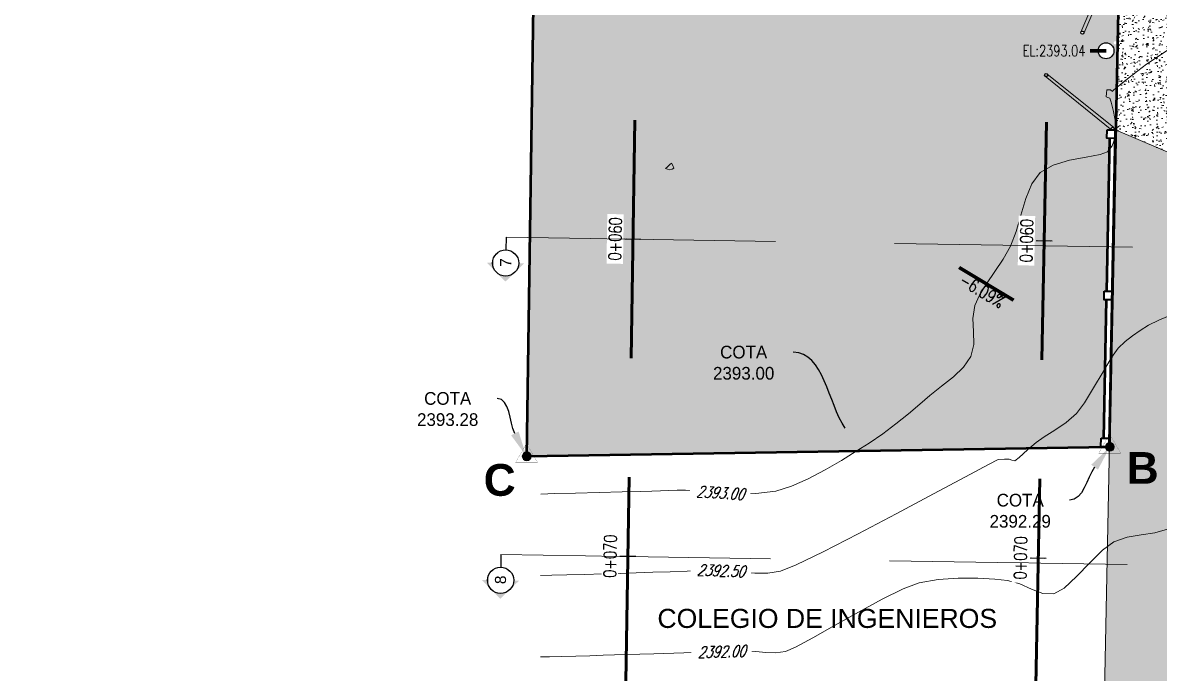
# Model space of a CAD drawing. Header units: metres. Extents: x 0 to 730306, y 0 to 8491524.
# Drawn here: x 729521.22 to 729557.05, y 8491339.22 to 8491359.72 of the extents above; entities that cross this region are included whole.
import ezdxf
from ezdxf import colors
from ezdxf.entities.mleader import LeaderData, LeaderLine
from ezdxf.enums import TextEntityAlignment as Align
from ezdxf.math import Vec2, Vec3

# ---------------------------------------------------------------- set-up
doc = ezdxf.new("R2010")
doc.units = ezdxf.units.M
doc.linetypes.add('HIDDEN', pattern=[0.375, 0.25, -0.125])
for name, color, linetype in [('C-ALIG', 9, 'HIDDEN'), ('C-TOPO-MAJR', 9, 'Continuous'), ('C-TOPO-MINR', 8, 'Continuous'), ('C-TOPO-TEXT', 7, 'Continuous'), ('G-Formatos', 7, 'Continuous'), ('LINEAS DE SECCIÓN', 150, 'HIDDEN'), ('manzanas', 2, 'Continuous'), ('TEXTO DE SECCIÓN', 11, 'Continuous'), ('VERTICES', 3, 'Continuous')]:
    doc.layers.add(name, color=color, linetype=linetype)
for name, color, linetype, lineweight in [('CALLES', 5, 'Continuous', 18), ('COLUMNAS', 5, 'Continuous', 40), ('HACH', 7, 'Continuous', 0), ('MUROS', 252, 'Continuous', 50), ('T-VERTICE', 7, 'Continuous', 20), ('TEX-2', 5, 'Continuous', 5), ('TEXTO', 255, 'Continuous', 0)]:
    doc.layers.add(name, color=color, linetype=linetype, lineweight=lineweight)
doc.styles.add('Arial', font='arial.ttf')
doc.styles.add('ROMANS-SP', font='simplex.shx', dxfattribs={"width": 0.75, "height": 1.8, "bigfont": '@extfont2.shx'})
doc.styles.add('SIMPLEX', font='simplex.shx', dxfattribs={"width": 0.75, "oblique": 20, "height": 1.75})
doc.styles.get("Standard").update_dxf_attribs({"font": 'arial.ttf'})
doc.styles.add('Titulo', font='BRITANIC.TTF')
doc.styles.add('VERTICES', font='sanssb__.ttf')
doc.dimstyles.new('COTA JCCH', dxfattribs={"dimtxt": 1.8, "dimasz": 1.8, "dimexe": 1.8, "dimexo": 0.75, "dimgap": 0.09, "dimtad": 0, "dimtih": 1, "dimtoh": 1, "dimzin": 0, "dimdsep": 46, "dimtxsty": 'Standard', "dimblk": 'ARCHTICK', "dimcen": 0.09, "dimazin": 0, "dimtfac": 1, "dimtix": 1, "dimtofl": 0, "dimtmove": 0, "dimatfit": 3, "dimfxl": 1, "dimtolj": 1, "dimtzin": 0, "dimarcsym": 0})

# ---------------------------------------------------------------- blocks, each defined once
blk = doc.blocks.new('VERTICE')
at = {"layer": 'T-VERTICE', "lineweight": 5}
blk.add_hatch(color=6, dxfattribs=at).paths.add_polyline_path([(-1.259935754960499, 0, 1), (1.259935754960499, 0, 1)])
at = {"layer": 'T-VERTICE', "lineweight": 9, "const_width": 0.04000000000000001}
blk.add_lwpolyline([(-3.517691455372914, -1.969059891311008), (-0.05358984024242089, 4.030940108690447), (3.410511774890438, -1.96905989131119)], close=True, dxfattribs=at)
at = {"layer": 'T-VERTICE', "color": 10, "lineweight": 5}
blk.add_circle((0, 0), 1.379267573838399, dxfattribs=at)
at = {"layer": 'T-VERTICE', "lineweight": 5}
blk.add_circle((0, 0), 1.259935754960499, dxfattribs=at)
blk = doc.blocks.new('AeccTickLine')
blk.add_line((0, -0.5), (0, 0.5))
blk = doc.blocks.new('_ArchTick')
at = {"color": 0, "linetype": 'ByBlock', "const_width": 0.15}
blk.add_lwpolyline([(-0.5, -0.5), (0.5, 0.5)], dxfattribs=at)
blk = doc.blocks.new('AeccSectionMark')
at = {"linetype": 'ByBlock', "lineweight": -2}
h = blk.add_hatch(color=0, dxfattribs=at)
h.paths.add_polyline_path([(6, 7.207106781186548), (5.646446609406726, 6.853553390593274, -0.4142135623730954), (6.353553390593274, 6.853553390593274)])
h.paths.add_polyline_path([(5.646446609406726, 6.853553390593274), (5.292893218813451, 6.499999999999999), (5.5, 6.499999999999999, -0.1989123673796585)])
h.paths.add_polyline_path([(6.353553390593274, 6.853553390593275, -0.198912367379659), (6.5, 6.499999999999999), (6.70710678118655, 6.499999999999999)])
at = {"color": 0, "linetype": 'ByBlock', "lineweight": -2}
blk.add_circle((6, 6.5), 0.5, dxfattribs=at)

msp = doc.modelspace()

# ---------------------------------------------------------------- hatches: boundary and pattern name
at = {"layer": 'HACH', "lineweight": 0}
h = msp.add_hatch(dxfattribs=at)
h.set_pattern_fill('DOTS', color=9, scale=0.25)
h.set_pattern_definition([(0, (-12.8279999998631, 1.75620000064373), (0.1984375, 0.396875), [0, -0.396875])])
h.paths.add_polyline_path([(729547.2669833461, 8491384.6675101), (729543.4360000001, 8491384.726200001), (729542.8813864345, 8491384.654071651, -0.4558277874321096), (729542.4521133472, 8491384.251145585), (729542.2967097978, 8491377.847636836), (729537.5715625843, 8491377.923958207), (729537.0945521041, 8491346.058790432), (729547.1769198076, 8491346.220775755)])
h.paths.add_polyline_path([(729555.9102158223, 8491376.413946858), (729555.8307709415, 8491376.415248234), (729555.8352203812, 8491376.684401039), (729555.9157496744, 8491376.683081904), (729556.0111776064, 8491381.324152865), (729555.9317526502, 8491381.325453915), (729555.9362020898, 8491381.594606718), (729556.0167114587, 8491381.59328791), (729556.0745758137, 8491384.407480486), (729555.7580000001, 8491384.3642), (729548.6580000002, 8491384.646200001), (729547.2669833461, 8491384.6675101), (729547.1769198076, 8491346.220775755), (729555.2117678061, 8491346.349865219), (729555.216362183, 8491346.627785485), (729555.2977367176, 8491346.626452504), (729555.3873908335, 8491350.986717943), (729555.3079459526, 8491350.98801932), (729555.3123953923, 8491351.257172124), (729555.3929246857, 8491351.25585299), (729555.4919632875, 8491356.072526354), (729555.3972291396, 8491356.074078182), (729555.4016785792, 8491356.343230987), (729555.6716418369, 8491356.33880877), (729555.7189821856, 8491358.833623698), (729555.6212083893, 8491358.833623698, -1), (729555.1212083893, 8491358.833623698, -1), (729555.6212083893, 8491358.833623698), (729555.7189821856, 8491358.833623698), (729555.7112618324, 8491359.08575934, -0.9905581058724036), (729555.6112708317, 8491359.086707944, -1.009531893254541), (729555.7112618324, 8491359.08575934), (729555.777762299, 8491361.931276629), (729555.5330394652, 8491361.935285404), (729555.5374889048, 8491362.204438208), (729555.6180181982, 8491362.203119073), (729555.7045027317, 8491366.40923408), (729555.625057851, 8491366.410535457), (729555.6295072905, 8491366.679688262), (729555.710036584, 8491366.678369127), (729555.8090964289, 8491371.496075645), (729555.7296515482, 8491371.497377021), (729555.7341009878, 8491371.766529826), (729555.8146302812, 8491371.765210692)])
h.paths.add_polyline_path([(729554.6763855072, 8491359.402349826, -1), (729554.5763855071, 8491359.402349826, -1)], flags=16)
h.paths.add_polyline_path([(729555.6706803134, 8491356.390764149, -1), (729555.5706803133, 8491356.390764149, -1)], flags=16)
h.paths.add_polyline_path([(729552.5087083448, 8491358.571123699), (729554.8087083448, 8491358.571123699), (729554.8087083448, 8491359.0961237), (729552.5087083448, 8491359.0961237)], flags=24)
h = msp.add_hatch(dxfattribs=at)
h.set_pattern_fill('AR-CONC', color=9, scale=0.003)
h.set_pattern_definition([(49.99999999999999, (-12.8279999998631, 1.75620000064373), (0.546554006988012, -0.04781725661670926), [0.05715000000000001, -0.62865]), (355, (-12.8279999998631, 1.75620000064373), (-0.105730264274908, 0.5731705357171054), [0.04572, -0.50292175251]), (100.4514447, (-12.7824539788631, 1.75221524014373), (0.4408237412710598, 0.5253532557365853), [0.0485700264, -0.5342707337999999]), (46.18420000000001, (-12.8279999998631, 1.90860000064373), (0.8132371226763897, -0.1261269837981814), [0.085725, -0.942975]), (96.63555760999996, (-12.7602302998631, 1.89808950064373), (0.712212402154509, 0.7422783737931646), [0.07285506942, -0.80140682448]), (351.1841511700001, (-12.8279999998631, 1.90860000064373), (0.7122124021949311, 0.742278373756598), [0.06857990121, -0.75437919576]), (21, (-12.7517999998631, 1.87050000064373), (0.4548431738073975, -0.3067955945612628), [0.05715000000000001, -0.62865]), (326.0000000000001, (-12.7517999998631, 1.87050000064373), (0.1854060850429412, 0.5525638983669579), [0.04572, -0.5029199999999999]), (71.45144499999999, (-12.7138964020631, 1.84493370094373), (0.6402492578361485, 0.2457683066577157), [0.04857002640000001, -0.5342698128]), (37.50000000000001, (-12.8279999998631, 1.75620000064373), (0.00926580975177545, 0.2536651166194593), [0, -0.496824, 0, -0.51054, 0, -0.5048250000000001]), (7.499999999999999, (-12.8279999998631, 1.75620000064373), (0.2004589875309172, 0.3005417244543586), [0, -0.291084, 0, -0.485394, 0, -0.192405]), (327.5, (-12.9979259998631, 1.75620000064373), (0.4067717855006142, -0.01718623197802033), [0, -0.1905, 0, -0.59436, 0, -0.78867]), (317.5, (-13.0741259998631, 1.75620000064373), (0.4443875441580541, 0.07627947309999909), [0, -0.24765, 0, -0.394716, 0, -0.56007])])
h.paths.add_polyline_path([(729558.4413175347, 8491361.947438518), (729555.8030138224, 8491361.93153433), (729555.8030027272, 8491361.930863168), (729555.8024605185, 8491361.93087205), (729555.6873397791, 8491356.33205513), (729558.5304255461, 8491355.121633466)])

# ---------------------------------------------------------------- linework, layer by layer
at = {"lineweight": 5}
for points in [[(729554.5803514838, 8491359.421865685), (729555.6367622624, 8491361.901945543)], [(729555.7292503073, 8491361.86391974), (729554.6721355544, 8491359.382177241)], [(729555.7777590276, 8491361.931136642), (729555.671641836, 8491356.338808721)], [(729553.5093384943, 8491358.110863693), (729555.6124967978, 8491356.411053335)], [(729555.5496383467, 8491356.333279207), (729553.45304343, 8491358.028600328)]]:
    msp.add_lwpolyline(points, dxfattribs=at)
for centre in [(729554.6263855072, 8491359.402349826), (729553.4844817993, 8491358.067480002), (729555.5810675713, 8491356.372166272)]:
    msp.add_circle(centre, 0.05)
at = {"color": 7, "linetype": 'Continuous', "lineweight": -3}
for radius in [0.2500000397182686, 0.2500000410755353, 0.2500000170366735]:
    msp.add_circle((729555.3712083893, 8491358.833623698, 2393.03711798403), radius, dxfattribs=at)
at = {"layer": 'C-ALIG', "color": 5, "linetype": 'HIDDEN', "lineweight": 60, "ltscale": 30}
for p, q in [((729541.4156085002, 8491412.886099765), (729540.0363626, 8491326.854251822)), ((729554.5620192188, 8491412.827299966), (729552.9309506777, 8491326.92805398))]:
    msp.add_line(p, q, dxfattribs=at)
at = {"layer": 'C-TOPO-MAJR', "color": 3, "linetype": 'Continuous', "lineweight": 9, "elevation": 2392.5}
msp.add_lwpolyline([(729557.5080069083, 8491350.545783961), (729557.0386849609, 8491350.346276373), (729556.7117700935, 8491350.185254207), (729556.4495186572, 8491350.021912381), (729556.2047703894, 8491349.85439489), (729555.9745605208, 8491349.670324182), (729555.7559242821, 8491349.457322717), (729555.5451321435, 8491349.163023738), (729555.2760237857, 8491348.714579854), (729554.980290864, 8491348.207848195), (729554.6896250334, 8491347.738685867), (729554.435717949, 8491347.40295), (729554.1144724943, 8491347.121460345), (729553.7546659549, 8491346.87268755), (729553.4185787166, 8491346.661162365), (729553.1684911662, 8491346.491415547), (729552.8905651313, 8491346.254037337), (729552.6284356483, 8491346.017640155), (729552.4942653388, 8491345.906440638), (729552.405105774, 8491345.928355712), (729552.3124430015, 8491345.959274314), (729552.1687642446, 8491345.967491288), (729551.9659707817, 8491345.949744193), (729551.6663283476, 8491345.79664192), (729550.942848141, 8491345.410170577), (729549.9278703546, 8491344.866048057), (729548.7537351813, 8491344.239992237), (729547.5527828137, 8491343.607721005), (729546.4573534449, 8491343.044952245), (729545.5997872675, 8491342.627403846), (729545.1124244743, 8491342.43079369), (729544.7046851629, 8491342.371435704), (729544.3028009818, 8491342.370552456), (729543.8996635847, 8491342.40160166), (729543.4881646252, 8491342.438041022), (729543.0611957571, 8491342.453328256), (729542.6493442601, 8491342.44608605), (729542.1625092449, 8491342.432762332), (729541.6310867469, 8491342.415620808), (729541.0854728018, 8491342.396925181), (729540.5560634453, 8491342.378939157), (729540.0732547125, 8491342.363926439), (729539.5081160446, 8491342.348195003), (729538.9237255222, 8491342.332398359), (729538.3688662965, 8491342.317655586), (729537.8923215173, 8491342.30508578), (729537.5428743355, 8491342.295808025)], dxfattribs=at)
at = {"layer": 'C-TOPO-MINR', "color": 84, "linetype": 'Continuous', "lineweight": 0}
for points, elevation in [([(729557.2956324132, 8491358.840858271), (729556.6485933287, 8491358.407973401), (729556.0971975517, 8491357.991441851), (729555.7729992886, 8491357.728264844), (729555.6220805557, 8491357.60088047), (729555.5739683791, 8491357.55969616), (729555.5673786409, 8491357.554306796), (729555.5599207728, 8491357.55890606), (729555.5301745294, 8491357.582757108), (729555.508609524, 8491357.599390477), (729555.455274479, 8491357.605171818), (729555.4005871561, 8491357.605108257), (729555.3805935977, 8491357.496264515), (729555.3713170734, 8491357.382760976), (729555.4310182132, 8491357.359922364), (729555.492864865, 8491357.337145945), (729555.5305675563, 8491357.209026193), (729555.6019402381, 8491356.92017903), (729555.6671125889, 8491356.586900266), (729555.6862142859, 8491356.325485714), (729555.6450136228, 8491356.073327092), (729555.5598281878, 8491355.835530216), (729555.4193878629, 8491355.643244857), (729555.1831854256, 8491355.560884345), (729554.7496537938, 8491355.48485372), (729554.2221224321, 8491355.385265943), (729553.7039208055, 8491355.232233971), (729553.2983783785, 8491354.995870763), (729553.0325889024, 8491354.637262404), (729552.8411863735, 8491354.172985615), (729552.6888106243, 8491353.656389304), (729552.5401014874, 8491353.140822375), (729552.3596987954, 8491352.679633735), (729552.1252443729, 8491352.268894454), (729551.8607900701, 8491351.871827466), (729551.600590758, 8491351.492509488), (729551.3789013074, 8491351.135017237), (729551.2299765887, 8491350.803427424), (729551.1720769285, 8491350.397783874), (729551.1919403591, 8491349.9848475), (729551.2006952633, 8491349.580810903), (729551.1094700241, 8491349.201866668), (729550.8787181345, 8491348.864284124), (729550.557160448, 8491348.559792371), (729550.1883263895, 8491348.267773675), (729549.8157453828, 8491347.96761029), (729549.501619068, 8491347.69688812), (729549.1421981975, 8491347.394122211), (729548.7480526682, 8491347.07675354), (729548.3297523767, 8491346.762223072), (729547.8978672201, 8491346.467971785), (729547.4945313191, 8491346.21074853), (729547.0253779382, 8491345.920539321), (729546.5138028358, 8491345.623789877), (729545.98320177, 8491345.34694592), (729545.4569704988, 8491345.116453175), (729544.9585047802, 8491344.958757361), (729544.3330759966, 8491344.875960477), (729543.655132764, 8491344.87358954), (729543.0057660778, 8491344.915738553), (729542.4660669335, 8491344.966501512), (729542.1171263261, 8491344.98997242), (729541.8448816993, 8491344.98500541), (729541.5857443053, 8491344.976756997), (729541.3266175969, 8491344.967166906), (729541.0544050267, 8491344.958174868), (729540.7066901007, 8491344.948617658), (729540.1154054468, 8491344.932645079), (729539.3920992194, 8491344.91321284), (729538.6483195707, 8491344.893276647), (729537.9956146547, 8491344.875792205), (729537.5455326246, 8491344.863715226)], 2393), ([(729557.3061198766, 8491343.76138686), (729556.9101282115, 8491343.640603958), (729556.4781561233, 8491343.576968238), (729556.0385526095, 8491343.504893262), (729555.6196666668, 8491343.358792594), (729555.2632016056, 8491343.09297179), (729554.8577403396, 8491342.692474887), (729554.4413977661, 8491342.260808568), (729554.0522887828, 8491341.901479518), (729553.728528287, 8491341.717994424), (729553.3788492456, 8491341.731885653), (729553.02217234, 8491341.866772294), (729552.6531080749, 8491342.03349546), (729552.2662669554, 8491342.142896248), (729551.8627315221, 8491342.184061905), (729551.3258289614, 8491342.214348296), (729550.7120523744, 8491342.2163875), (729550.0778948622, 8491342.172811575), (729549.4798495254, 8491342.066252593), (729548.9741727387, 8491341.876168087), (729548.3095440567, 8491341.549978582), (729547.5620841066, 8491341.145551903), (729546.8079135155, 8491340.720755877), (729546.1231529106, 8491340.33345834), (729545.5839229191, 8491340.041527111), (729545.2663441683, 8491339.90283002), (729544.9537337514, 8491339.86346858), (729544.6450407545, 8491339.87390449), (729544.3317297191, 8491339.90226668), (729544.0052651882, 8491339.91668409), (729543.6210203762, 8491339.90802851), (729542.9317964287, 8491339.888426907), (729542.0570537666, 8491339.86197784), (729541.1162528115, 8491339.832779862), (729540.228853984, 8491339.804931527), (729539.514317706, 8491339.782531392), (729539.0921043984, 8491339.76967801), (729538.6558396929, 8491339.757584792), (729538.212813265, 8491339.745697184), (729537.8214603155, 8491339.735355692), (729537.5402160465, 8491339.727900822)], 2392)]:
    msp.add_lwpolyline(points, dxfattribs=dict(at, elevation=elevation))
at = {"layer": 'C-TOPO-MINR', "color": 84, "linetype": 'Continuous', "lineweight": 0, "elevation": 2393.5}
msp.add_lwpolyline([(729541.666763158, 8491355.286173686), (729541.6584538978, 8491355.283545494), (729541.6298675895, 8491355.261074243), (729541.5753415279, 8491355.207093026), (729541.53206383, 8491355.161008513), (729541.4815000001, 8491355.126766669), (729541.5424868175, 8491355.10409972), (729541.6175200002, 8491355.083300002), (729541.6870646465, 8491355.103262981), (729541.7459545457, 8491355.132245457), (729541.7152928534, 8491355.212665064), (729541.666763158, 8491355.286173686)], close=True, dxfattribs=at)
msp.add_lwpolyline([(729541.666763158, 8491355.286173686), (729541.6584538978, 8491355.283545494), (729541.6298675895, 8491355.261074243), (729541.5753415279, 8491355.207093026), (729541.53206383, 8491355.161008513), (729541.4815000001, 8491355.126766669), (729541.5424868175, 8491355.10409972), (729541.6175200002, 8491355.083300002), (729541.6870646465, 8491355.103262981), (729541.7459545457, 8491355.132245457), (729541.7152928534, 8491355.212665064), (729541.666763158, 8491355.286173686)], close=True, dxfattribs=at)
msp.add_lwpolyline([(729541.666763158, 8491355.286173686), (729541.6584538978, 8491355.283545494), (729541.6298675895, 8491355.261074243), (729541.5753415279, 8491355.207093026), (729541.53206383, 8491355.161008513), (729541.4815000001, 8491355.126766669), (729541.5424868175, 8491355.10409972), (729541.6175200002, 8491355.083300002), (729541.6870646465, 8491355.103262981), (729541.7459545457, 8491355.132245457), (729541.7152928534, 8491355.212665064), (729541.666763158, 8491355.286173686)], close=True, dxfattribs=at)
at = {"layer": 'CALLES', "lineweight": 13}
for points in [[(729555.6716405124, 8491356.33873897), (729558.5304255461, 8491355.121633466), (729558.4830499965, 8491342.141152075)], [(729555.3943027669, 8491346.466744669), (729555.3943073412, 8491346.467247484)]]:
    msp.add_lwpolyline(points, dxfattribs=at)
at = {"layer": 'COLUMNAS'}
for points in [[(729555.4016785792, 8491356.343230987), (729555.6716418368, 8491356.33880877), (729555.6671924016, 8491356.069655947), (729555.3972291396, 8491356.074078182)], [(729555.3123953923, 8491351.257172124), (729555.5823586498, 8491351.252749907), (729555.5779092149, 8491350.983597085), (729555.3079459526, 8491350.98801932)], [(729555.216362183, 8491346.627785485), (729555.4863254405, 8491346.623363268), (729555.4818760054, 8491346.354210446), (729555.2119127434, 8491346.35863268)]]:
    msp.add_lwpolyline(points, close=True, dxfattribs=at)
at = {"layer": 'MUROS'}
for p, q in [((729555.4842503224, 8491346.46336088), (729555.6716418369, 8491356.33880877)), ((729555.3929246857, 8491351.25585299), (729555.4919632875, 8491356.072526354)), ((729555.2977367176, 8491346.626452504), (729555.3873908335, 8491350.986717943)), ((729555.2922192761, 8491346.358115582), (729555.2922028654, 8491346.357317457)), ((729555.2942845199, 8491346.466965575), (729555.29427517, 8491346.46647284))]:
    msp.add_line(p, q, dxfattribs=at)
msp.add_lwpolyline([(729556.2869963892, 8491385.495936397), (729556.5190000001, 8491400.9942), (729538.0210724886, 8491401.27110754), (729537.7890688778, 8491385.772843944), (729537.6890800808, 8491385.774340743), (729537.0945521041, 8491346.058790432), (729555.4821791247, 8491346.3542097)], close=True, dxfattribs=at)
msp.add_lwpolyline([(729537.6890800808, 8491385.774340743), (729537.0945521041, 8491346.058790432), (729555.4821791247, 8491346.3542097), (729556.2869963894, 8491385.495936407), (729537.7890688778, 8491385.772843946)], dxfattribs=at)

# ---------------------------------------------------------------- block references
at = {"layer": 'manzanas', "xscale": 0.1, "yscale": 0.1}
for p in [(729555.492897006, 8491346.34801746), (729537.1052700721, 8491346.05260241)]:
    msp.add_blockref('VERTICE', p, dxfattribs=at)

# ---------------------------------------------------------------- texts
at = {"color": 7, "linetype": 'Continuous', "lineweight": 5, "attachment_point": 6, "style": 'ROMANS-SP'}
for insert, char_height in [((729554.7212083209, 8491358.833623698, 2393.03711798403), 0.350000055605576), ((729554.7212083201, 8491358.833623698, 2393.03711798403), 0.3500000575057494), ((729554.7212083346, 8491358.833623698, 2393.03711798403), 0.3500000238513428)]:
    msp.add_mtext('{\\C2;EL:2393.04}', dxfattribs=dict(at, insert=insert, char_height=char_height))
at = {"layer": 'C-TOPO-TEXT', "color": 7, "linetype": 'Continuous', "lineweight": 5, "attachment_point": 8, "style": 'ROMANS-SP'}
for insert, char_height, rotation in [((729551.3607866243, 8491351.099591723), 0.4000000635492297, 328.9465454236569), ((729551.3607866233, 8491351.09959172), 0.4000000657208564, 328.9465453715491), ((729551.3607866358, 8491351.099591743), 0.4000000272586775, 328.9465454075102)]:
    msp.add_mtext('{\\C2;-6.09%}', dxfattribs=dict(at, insert=insert, char_height=char_height, rotation=rotation))
at = {"layer": 'TEX-2', "lineweight": 9, "style": 'Arial'}
msp.add_text('COLEGIO DE INGENIEROS', height=0.6, dxfattribs=at).set_placement((729541.2264580212, 8491340.643901845, -2393.5))
at = {"layer": 'TEXTO DE SECCIÓN', "color": 11, "linetype": 'Continuous', "lineweight": -3, "char_height": 0.35, "attachment_point": 5, "rotation": 89.0815238493453, "bg_fill": 3, "box_fill_scale": 1.635, "bg_fill_color": 256, "bg_fill_true_color": 13158600, "bg_fill_transparency": 0}
for s, insert, width in [('7', (729536.4415138683, 8491352.158030562), 0.1307626282834822), ('8', (729536.2812164063, 8491342.159315407), 0.1331050568196457)]:
    msp.add_mtext(s, dxfattribs=dict(at, insert=insert, width=width))
at = {"layer": 'VERTICES', "style": 'VERTICES'}
for s, p in [('B', (729556.5266877793, 8491345.685508694)), ('C', (729536.2533655358, 8491345.308925921))]:
    msp.add_text(s, height=1, dxfattribs=at).set_placement(p, align=Align.MIDDLE)

# ---------------------------------------------------------------- leaders
at = {"color": 10, "linetype": 'Continuous', "lineweight": -3}
for points, override in [([(729555.3712083893, 8491358.833623698, 2393.03711798403), (729555.2212084004, 8491358.833623698, 2393.03711798403), (729554.8712083448, 8491358.833623698, 2393.03711798403)], {"dimscale": 1, "dimasz": 0.350000055605576, "dimtxsty": 'Standard', "dimclrd": 10, "dimlwd": 65535}), ([(729555.3712083893, 8491358.833623698, 2393.03711798403), (729555.2212084023, 8491358.833623698, 2393.03711798403), (729554.8712083448, 8491358.833623698, 2393.03711798403)], {"dimscale": 1, "dimasz": 0.3500000575057494, "dimtxsty": 'Standard', "dimclrd": 10, "dimlwd": 65535}), ([(729555.3712083893, 8491358.833623698, 2393.03711798403), (729555.2212083687, 8491358.833623698, 2393.03711798403), (729554.8712083448, 8491358.833623698, 2393.03711798403)], {"dimscale": 1, "dimasz": 0.3500000238513428, "dimtxsty": 'Standard', "dimclrd": 10, "dimlwd": 65535})]:
    msp.add_leader(points, dimstyle='COTA JCCH', override=override, dxfattribs=at)
at = {"layer": 'C-TOPO-TEXT', "color": 1, "linetype": 'Continuous', "lineweight": -3}
msp.add_leader([(729552.4496000271, 8491350.96926307), (729550.7362270734, 8491352.000938244)], dimstyle='COTA JCCH', override={"dimscale": 1, "dimasz": 0.4000000272586775, "dimclrd": 1, "dimlwd": 65535}, dxfattribs=at)
at = {"layer": 'TEXTO', "lineweight": 5}
ml = msp.add_multileader_mtext('Standard', dxfattribs=at)
ml.set_content('{\\C255;COTA\\P2393.00}', color=1, style='Titulo')
ml.set_leader_properties()
ml.build(insert=Vec2(0, 0))
ml.multileader.update_dxf_attribs({"leader_type": 2, "has_text_frame": 1, "arrow_head_size": 0.8, "scale": 0.2})
ctx = ml.context
ctx.base_point, ctx.scale, ctx.char_height, ctx.arrow_head_size, ctx.landing_gap_size, ctx.plane_origin = Vec3(729542.3826704862, 8491349.333187621), 0.2, 0.4, 0.8, 0.4, Vec3(729546.4283581359, 8491347.519860461)
ctx.text_align_type = 1
notes = []
notes.append((ctx, [(0, (1, 1, 0), (729547.109410413, 8491349.333187621), (-1, 0), 1.6, [(0, [(729547.5994320929, 8491346.277647903)], 0, [])])]))
ctx.mtext.insert, ctx.mtext.alignment, ctx.mtext.flow_direction = Vec3(729543.9460404497, 8491349.536557585), 2, 5
ml = msp.add_multileader_mtext('Standard', dxfattribs=at)
ml.set_content('{\\C255;COTA\\P2393.28}', color=1, style='Titulo')
ml.set_leader_properties()
ml.build(insert=Vec2(0, 0))
ml.multileader.update_dxf_attribs({"leader_type": 2, "has_text_frame": 1, "arrow_head_size": 0.8, "scale": 0.2})
ctx = ml.context
ctx.base_point, ctx.scale, ctx.char_height, ctx.arrow_head_size, ctx.landing_gap_size, ctx.plane_origin = Vec3(729533.0529665715, 8491347.872794595), 0.2, 0.4, 0.8, 0.4, Vec3(729537.0933794959, 8491346.059467435)
ctx.text_align_type = 1
notes.append((ctx, [(0, (1, 1, 0), (729537.774431773, 8491347.872794595), (-1, 0), 1.6, [(0, [(729537.0933794959, 8491346.059467435)], 0, [])])]))
ctx.mtext.insert, ctx.mtext.alignment, ctx.mtext.flow_direction = Vec3(729534.6136991723, 8491348.076604119), 2, 5
ml = msp.add_multileader_mtext('Standard', dxfattribs=at)
ml.set_content('{\\C255;COTA\\P2392.29}', color=1, style='Titulo')
ml.set_leader_properties()
ml.build(insert=Vec2(0, 0))
ml.multileader.update_dxf_attribs({"leader_type": 2, "has_text_frame": 1, "arrow_head_size": 0.8, "scale": 0.2})
ctx = ml.context
ctx.base_point, ctx.scale, ctx.char_height, ctx.arrow_head_size, ctx.landing_gap_size, ctx.plane_origin = Vec3(729551.1080742049, 8491344.667401034), 0.2, 0.4, 0.8, 0.4, Vec3(729555.492897006, 8491346.34801746)
ctx.text_align_type = 1
notes.append((ctx, [(1, (1, 1, 0), (729555.8230925199, 8491344.667401034), (-1, 0), 1.6, [(0, [(729555.492897006, 8491346.34801746)], 0, [])])]))
ctx.mtext.insert, ctx.mtext.alignment, ctx.mtext.flow_direction = Vec3(729552.6655833625, 8491344.870770998), 2, 5
for ctx, leaders in notes:
    for number, flags, end, landing, length, lines in leaders:
        leader = LeaderData()
        leader.index, (leader.has_last_leader_line, leader.has_dogleg_vector, leader.attachment_direction) = number, flags
        leader.last_leader_point, leader.dogleg_vector, leader.dogleg_length = Vec3(end), Vec3(landing), length
        for number, points, colour, breaks in lines:
            line = LeaderLine()
            line.index, line.vertices, line.color, line.breaks = number, Vec3.list(points), colors.encode_raw_color(colour), breaks
            leader.lines.append(line)
        ctx.leaders.append(leader)

# ---------------------------------------------------------------- next in the draw order: texts
at = {"layer": 'TEXTO DE SECCIÓN', "color": 11, "linetype": 'Continuous', "lineweight": -3, "char_height": 0.35, "attachment_point": 5, "rotation": 89.08152385151578, "bg_fill": 3, "box_fill_scale": 1.635, "bg_fill_color": 256, "bg_fill_true_color": 13158600, "bg_fill_transparency": 0}
for s, insert, width in [('7', (729536.4415138671, 8491352.158030486), 0.1307626408570204), ('8', (729536.2812164051, 8491342.15931533), 0.1331050696184211)]:
    msp.add_mtext(s, dxfattribs=dict(at, insert=insert, width=width))

# ---------------------------------------------------------------- next in the draw order: texts
at = {"layer": 'TEXTO DE SECCIÓN', "color": 11, "linetype": 'Continuous', "lineweight": -3, "char_height": 0.35, "attachment_point": 5, "rotation": 89.08152384723898, "bg_fill": 3, "box_fill_scale": 1.635, "bg_fill_color": 256, "bg_fill_true_color": 13158600, "bg_fill_transparency": 0}
for s, insert, width in [('7', (729536.4415138671, 8491352.15803049), 0.1307626401471014), ('8', (729536.2812164051, 8491342.159315335), 0.1331050688957849)]:
    msp.add_mtext(s, dxfattribs=dict(at, insert=insert, width=width))

# ---------------------------------------------------------------- next in the draw order: hatches: boundary and pattern name
at = {"layer": 'HACH', "lineweight": 0}
h = msp.add_hatch(dxfattribs=at)
h.set_pattern_fill('AR-B816', color=256, scale=0.001)
h.set_pattern_definition([(0, (-12.8279999998631, 1.75620000064373), (0, 0.2032), []), (90, (-12.8279999998631, 1.75620000064373), (-0.2032, 0.2032), [0.2032, -0.2032])])
h.paths.add_polyline_path([(729558.3312423077, 8491341.646135055, -0.4740797010154166), (729558.0315768316, 8491341.891152075, -0.47631664911595), (729558.3330294638, 8491342.13580004), (729558.3806572651, 8491355.185396148), (729555.6873397791, 8491356.33205513), (729555.5801339323, 8491351.11817349), (729555.5779092149, 8491350.983597085), (729555.5773670061, 8491350.983605966), (729555.4821791247, 8491346.3542097), (729555.2730545858, 8491335.990799628), (729547.1527730926, 8491335.912915895), (729547.149234716, 8491334.402437525), (729556.3286403941, 8491334.4459405), (729558.3144986295, 8491337.05851541)])
h.paths.add_polyline_path([(729547.1527730926, 8491335.912915895), (729532.9955268209, 8491335.77713006), (729533.0023594924, 8491334.335392753), (729547.149234716, 8491334.402437525)])

# ---------------------------------------------------------------- next in the draw order: linework, layer by layer
at = {"layer": 'CALLES', "lineweight": 13}
msp.add_lwpolyline([(729521.2151580305, 8491335.92620815), (729532.9955268209, 8491335.77713006), (729555.2730545858, 8491335.990799628), (729555.4842503224, 8491346.46336088)], dxfattribs=at)
at = {"layer": 'TEXTO DE SECCIÓN', "color": 11, "linetype": 'Continuous', "lineweight": -3}
for p, q in [((729536.4543376663, 8491352.957927829), (729536.4479257667, 8491352.557979159)), ((729536.4543376663, 8491352.957927829), (729536.4479257667, 8491352.557979157)), ((729536.4543376663, 8491352.957927829), (729536.4479257673, 8491352.557979194)), ((729536.2940402043, 8491342.959212674), (729536.2876283047, 8491342.559264004)), ((729536.2940402043, 8491342.959212674), (729536.2876283047, 8491342.559264002)), ((729536.2940402043, 8491342.959212674), (729536.2876283053, 8491342.55926404))]:
    msp.add_line(p, q, dxfattribs=at)

# ---------------------------------------------------------------- next in the draw order: block references
for p, xscale, yscale, zscale, rotation in [((729541.4975275638, 8491357.448227208), 0.8284272608585398, 0.8284272608585398, 0.8284272608585398, 179.0815238515159), ((729541.4975275368, 8491357.448227184), 0.8284272563609538, 0.8284272563609538, 0.8284272563609538, 179.0815238472392), ((729541.4975270791, 8491357.448226776), 0.8284271812007595, 0.8284271812007595, 0.8284271812007595, 179.0815238493448), ((729541.3372300748, 8491347.449512029), 0.8284272563609538, 0.8284272563609538, 0.8284272563609538, 179.0815238472392), ((729541.3372301018, 8491347.449512053), 0.8284272608585398, 0.8284272608585398, 0.8284272608585398, 179.0815238515159), ((729541.337229617, 8491347.449511621), 0.8284271812007595, 0.8284271812007595, 0.8284271812007595, 179.0815238493448)]:
    msp.add_blockref('AeccSectionMark', p, dxfattribs=dict(at, xscale=xscale, yscale=yscale, zscale=zscale, rotation=rotation))

# ---------------------------------------------------------------- next in the draw order: texts
at = {"layer": 'C-TOPO-TEXT', "color": 7, "linetype": 'Continuous', "lineweight": 5, "char_height": 0.3600000245328098, "width": 1.70437501195924, "attachment_point": 5, "style": 'SIMPLEX', "bg_fill": 3, "box_fill_scale": 1.277777777777778, "bg_fill_color": 256, "bg_fill_true_color": 13158600, "bg_fill_transparency": 0}
for s, insert, rotation in [('{\\C2;2393.00}', (729543.205373256, 8491344.902782476, 2393), 356.28626211833637), ('{\\C2;2392.50}', (729543.2270483624, 8491342.447390053, 2392.5), 357.94945244315517), ('{\\C2;2392.00}', (729543.2495579685, 8491339.89746408, 2392), 1.629058920226105)]:
    msp.add_mtext(s, dxfattribs=dict(at, insert=insert, rotation=rotation))
at = {"layer": 'G-Formatos', "color": 2, "linetype": 'Continuous', "lineweight": 9, "char_height": 0.4000000272586775, "width": 1.442857241183086, "attachment_point": 8, "style": 'ROMANS-SP', "bg_fill": 3, "box_fill_scale": 1.15, "bg_fill_color": 256, "bg_fill_true_color": 13158600, "bg_fill_transparency": 0}
for s, insert, rotation in [('{\\C2;0+060}', (729540.0938699577, 8491352.899579551), 89.08152385860991), ('{\\C2;0+060}', (729553.0629998655, 8491352.844948051), 88.91218935255424), ('{\\C2;0+070}', (729539.9335724957, 8491342.900864396), 89.08152385860991), ('{\\C2;0+070}', (729552.8731524971, 8491342.846750315), 88.91218935255424)]:
    msp.add_mtext(s, dxfattribs=dict(at, insert=insert, rotation=rotation))

# ---------------------------------------------------------------- next in the draw order: linework, layer by layer
at = {"layer": 'C-ALIG', "color": 5, "linetype": 'HIDDEN', "lineweight": 60, "ltscale": 30}
for p, q in [((729541.4156085002, 8491412.886099765), (729540.0363626, 8491326.854251822)), ((729554.5620192188, 8491412.827299966), (729552.9309506777, 8491326.92805398))]:
    msp.add_line(p, q, dxfattribs=at)
at = {"layer": 'C-TOPO-MAJR', "color": 3, "linetype": 'Continuous', "lineweight": 9, "elevation": 2392.5}
msp.add_lwpolyline([(729557.5080069083, 8491350.545783961), (729557.0386849609, 8491350.346276373), (729556.7117700935, 8491350.185254207), (729556.4495186572, 8491350.021912381), (729556.2047703894, 8491349.85439489), (729555.9745605208, 8491349.670324182), (729555.7559242821, 8491349.457322717), (729555.5451321435, 8491349.163023738), (729555.2760237857, 8491348.714579854), (729554.980290864, 8491348.207848195), (729554.6896250334, 8491347.738685867), (729554.435717949, 8491347.40295), (729554.1144724943, 8491347.121460345), (729553.7546659549, 8491346.87268755), (729553.4185787166, 8491346.661162365), (729553.1684911662, 8491346.491415547), (729552.8905651313, 8491346.254037337), (729552.6284356483, 8491346.017640155), (729552.4942653388, 8491345.906440638), (729552.405105774, 8491345.928355712), (729552.3124430015, 8491345.959274314), (729552.1687642446, 8491345.967491288), (729551.9659707817, 8491345.949744193), (729551.6663283476, 8491345.79664192), (729550.942848141, 8491345.410170577), (729549.9278703546, 8491344.866048057), (729548.7537351813, 8491344.239992237), (729547.5527828137, 8491343.607721005), (729546.4573534449, 8491343.044952245), (729545.5997872675, 8491342.627403846), (729545.1124244743, 8491342.43079369), (729544.7046851629, 8491342.371435704), (729544.3028009818, 8491342.370552456), (729543.8996635847, 8491342.40160166), (729543.4881646252, 8491342.438041022), (729543.0611957571, 8491342.453328256), (729542.6493442601, 8491342.44608605), (729542.1625092449, 8491342.432762332), (729541.6310867469, 8491342.415620808), (729541.0854728018, 8491342.396925181), (729540.5560634453, 8491342.378939157), (729540.0732547125, 8491342.363926439), (729539.5081160446, 8491342.348195003), (729538.9237255222, 8491342.332398359), (729538.3688662965, 8491342.317655586), (729537.8923215173, 8491342.30508578), (729537.5428743355, 8491342.295808025)], dxfattribs=at)
at = {"layer": 'C-TOPO-MINR', "color": 84, "linetype": 'Continuous', "lineweight": 0}
for points, elevation in [([(729557.2956324132, 8491358.840858271), (729556.6485933287, 8491358.407973401), (729556.0971975517, 8491357.991441851), (729555.7729992886, 8491357.728264844), (729555.6220805557, 8491357.60088047), (729555.5739683791, 8491357.55969616), (729555.5673786409, 8491357.554306796), (729555.5599207728, 8491357.55890606), (729555.5301745294, 8491357.582757108), (729555.508609524, 8491357.599390477), (729555.455274479, 8491357.605171818), (729555.4005871561, 8491357.605108257), (729555.3805935977, 8491357.496264515), (729555.3713170734, 8491357.382760976), (729555.4310182132, 8491357.359922364), (729555.492864865, 8491357.337145945), (729555.5305675563, 8491357.209026193), (729555.6019402381, 8491356.92017903), (729555.6671125889, 8491356.586900266), (729555.6862142859, 8491356.325485714), (729555.6450136228, 8491356.073327092), (729555.5598281878, 8491355.835530216), (729555.4193878629, 8491355.643244857), (729555.1831854256, 8491355.560884345), (729554.7496537938, 8491355.48485372), (729554.2221224321, 8491355.385265943), (729553.7039208055, 8491355.232233971), (729553.2983783785, 8491354.995870763), (729553.0325889024, 8491354.637262404), (729552.8411863735, 8491354.172985615), (729552.6888106243, 8491353.656389304), (729552.5401014874, 8491353.140822375), (729552.3596987954, 8491352.679633735), (729552.1252443729, 8491352.268894454), (729551.8607900701, 8491351.871827466), (729551.600590758, 8491351.492509488), (729551.3789013074, 8491351.135017237), (729551.2299765887, 8491350.803427424), (729551.1720769285, 8491350.397783874), (729551.1919403591, 8491349.9848475), (729551.2006952633, 8491349.580810903), (729551.1094700241, 8491349.201866668), (729550.8787181345, 8491348.864284124), (729550.557160448, 8491348.559792371), (729550.1883263895, 8491348.267773675), (729549.8157453828, 8491347.96761029), (729549.501619068, 8491347.69688812), (729549.1421981975, 8491347.394122211), (729548.7480526682, 8491347.07675354), (729548.3297523767, 8491346.762223072), (729547.8978672201, 8491346.467971785), (729547.4945313191, 8491346.21074853), (729547.0253779382, 8491345.920539321), (729546.5138028358, 8491345.623789877), (729545.98320177, 8491345.34694592), (729545.4569704988, 8491345.116453175), (729544.9585047802, 8491344.958757361), (729544.3330759966, 8491344.875960477), (729543.655132764, 8491344.87358954), (729543.0057660778, 8491344.915738553), (729542.4660669335, 8491344.966501512), (729542.1171263261, 8491344.98997242), (729541.8448816993, 8491344.98500541), (729541.5857443053, 8491344.976756997), (729541.3266175969, 8491344.967166906), (729541.0544050267, 8491344.958174868), (729540.7066901007, 8491344.948617658), (729540.1154054468, 8491344.932645079), (729539.3920992194, 8491344.91321284), (729538.6483195707, 8491344.893276647), (729537.9956146547, 8491344.875792205), (729537.5455326246, 8491344.863715226)], 2393), ([(729557.3061198766, 8491343.76138686), (729556.9101282115, 8491343.640603958), (729556.4781561233, 8491343.576968238), (729556.0385526095, 8491343.504893262), (729555.6196666668, 8491343.358792594), (729555.2632016056, 8491343.09297179), (729554.8577403396, 8491342.692474887), (729554.4413977661, 8491342.260808568), (729554.0522887828, 8491341.901479518), (729553.728528287, 8491341.717994424), (729553.3788492456, 8491341.731885653), (729553.02217234, 8491341.866772294), (729552.6531080749, 8491342.03349546), (729552.2662669554, 8491342.142896248), (729551.8627315221, 8491342.184061905), (729551.3258289614, 8491342.214348296), (729550.7120523744, 8491342.2163875), (729550.0778948622, 8491342.172811575), (729549.4798495254, 8491342.066252593), (729548.9741727387, 8491341.876168087), (729548.3095440567, 8491341.549978582), (729547.5620841066, 8491341.145551903), (729546.8079135155, 8491340.720755877), (729546.1231529106, 8491340.33345834), (729545.5839229191, 8491340.041527111), (729545.2663441683, 8491339.90283002), (729544.9537337514, 8491339.86346858), (729544.6450407545, 8491339.87390449), (729544.3317297191, 8491339.90226668), (729544.0052651882, 8491339.91668409), (729543.6210203762, 8491339.90802851), (729542.9317964287, 8491339.888426907), (729542.0570537666, 8491339.86197784), (729541.1162528115, 8491339.832779862), (729540.228853984, 8491339.804931527), (729539.514317706, 8491339.782531392), (729539.0921043984, 8491339.76967801), (729538.6558396929, 8491339.757584792), (729538.212813265, 8491339.745697184), (729537.8214603155, 8491339.735355692), (729537.5402160465, 8491339.727900822)], 2392)]:
    msp.add_lwpolyline(points, dxfattribs=dict(at, elevation=elevation))
at = {"layer": 'LINEAS DE SECCIÓN', "color": 150, "linetype": 'HIDDEN', "lineweight": 20, "ltscale": 30}
for points in [[(729567.4503546426, 8491352.461005695), (729540.4538237278, 8491352.893808844), (729536.4543376663, 8491352.957927829)], [(729567.2900571806, 8491342.46229054), (729540.2935262658, 8491342.895093689), (729536.2940402043, 8491342.959212674)]]:
    msp.add_lwpolyline(points, dxfattribs=at)

# ---------------------------------------------------------------- next in the draw order: block references
at = {"layer": 'G-Formatos', "color": 3, "linetype": 'Continuous', "lineweight": 9, "extrusion": (-1.22448945084927e-16, 1.963077738430169e-18, -1), "xscale": 0.5000000340733469, "yscale": 0.5000000340733469, "zscale": 0.5000000340733469, "rotation": 270.9184761413901}
for p in [(-729540.4538237278, 8491352.893808844), (-729540.2935262658, 8491342.895093689)]:
    msp.add_blockref('AeccTickLine', p, dxfattribs=at)
at = {"layer": 'G-Formatos', "color": 3, "linetype": 'Continuous', "lineweight": 9, "extrusion": (-1.22448945084927e-16, 1.963077738430166e-18, -1), "xscale": 0.4000000272586776, "yscale": 0.4000000272586776, "zscale": 0.4000000272586776, "rotation": 270.9184761413901}
for p in [(-729540.4538237278, 8491352.893808844), (-729540.2935262658, 8491342.895093689)]:
    msp.add_blockref('AeccTickLine', p, dxfattribs=at)
at = {"layer": 'G-Formatos', "color": 3, "linetype": 'Continuous', "lineweight": 9, "extrusion": (-1.224426085515934e-16, 2.324959720045302e-18, -1), "xscale": 0.5000000340733469, "yscale": 0.5000000340733469, "zscale": 0.5000000340733469, "rotation": 271.0878106474457}
for p in [(-729553.4229350084, 8491352.838113546), (-729553.2330876401, 8491342.83991581)]:
    msp.add_blockref('AeccTickLine', p, dxfattribs=at)
at = {"layer": 'G-Formatos', "color": 3, "linetype": 'Continuous', "lineweight": 9, "extrusion": (-1.224426085515934e-16, 2.324959720045299e-18, -1), "xscale": 0.4000000272586775, "yscale": 0.4000000272586775, "zscale": 0.4000000272586775, "rotation": 271.0878106474457}
for p in [(-729553.4229350084, 8491352.838113546), (-729553.2330876401, 8491342.83991581)]:
    msp.add_blockref('AeccTickLine', p, dxfattribs=at)

# ---------------------------------------------------------------- next in the draw order: leaders
at = {"layer": 'C-TOPO-TEXT', "color": 1, "linetype": 'Continuous', "lineweight": -3}
msp.add_leader([(729552.4496001194, 8491350.969263036), (729550.7362270011, 8491352.000938311)], dimstyle='COTA JCCH', override={"dimscale": 1, "dimasz": 0.4000000657208564, "dimclrd": 1, "dimlwd": 65535}, dxfattribs=at)

# ---------------------------------------------------------------- next in the draw order: texts
at = {"layer": 'C-TOPO-TEXT', "color": 7, "linetype": 'Continuous', "lineweight": 5, "char_height": 0.3600000591487708, "attachment_point": 5, "style": 'SIMPLEX', "bg_fill": 3, "box_fill_scale": 1.277777777777778, "bg_fill_color": 256, "bg_fill_true_color": 13158600, "bg_fill_transparency": 0}
for s, insert, width, rotation in [('{\\C2;2393.00}', (729543.205373256, 8491344.902782476, 2393), 1.70437517584417, 356.28626211833637), ('{\\C2;2392.50}', (729543.2270483624, 8491342.447390053, 2392.5), 1.704375175844171, 357.94945244315517), ('{\\C2;2392.00}', (729543.2495579685, 8491339.89746408, 2392), 1.704375175844171, 1.629058920226105)]:
    msp.add_mtext(s, dxfattribs=dict(at, insert=insert, width=width, rotation=rotation))
at = {"layer": 'G-Formatos', "color": 2, "linetype": 'Continuous', "lineweight": 9, "char_height": 0.4000000657208564, "width": 1.442857379921661, "attachment_point": 8, "style": 'ROMANS-SP', "bg_fill": 3, "box_fill_scale": 1.15, "bg_fill_color": 256, "bg_fill_true_color": 13158600, "bg_fill_transparency": 0}
for s, insert, rotation in [('{\\C2;0+060}', (729540.093869923, 8491352.899579553), 89.08152385860991), ('{\\C2;0+060}', (729553.0629998309, 8491352.844948053), 88.91218935255424), ('{\\C2;0+070}', (729539.933572461, 8491342.900864398), 89.08152385860991), ('{\\C2;0+070}', (729552.8731524625, 8491342.846750317), 88.91218935255424)]:
    msp.add_mtext(s, dxfattribs=dict(at, insert=insert, rotation=rotation))

# ---------------------------------------------------------------- next in the draw order: linework, layer by layer
at = {"layer": 'C-ALIG', "color": 5, "linetype": 'HIDDEN', "lineweight": 60, "ltscale": 30}
for p, q in [((729541.4156085002, 8491412.886099765), (729540.0363626, 8491326.854251822)), ((729554.5620192188, 8491412.827299966), (729552.9309506777, 8491326.92805398))]:
    msp.add_line(p, q, dxfattribs=at)
at = {"layer": 'C-TOPO-MAJR', "color": 3, "linetype": 'Continuous', "lineweight": 9, "elevation": 2392.5}
msp.add_lwpolyline([(729557.5080069083, 8491350.545783961), (729557.0386849609, 8491350.346276373), (729556.7117700935, 8491350.185254207), (729556.4495186572, 8491350.021912381), (729556.2047703894, 8491349.85439489), (729555.9745605208, 8491349.670324182), (729555.7559242821, 8491349.457322717), (729555.5451321435, 8491349.163023738), (729555.2760237857, 8491348.714579854), (729554.980290864, 8491348.207848195), (729554.6896250334, 8491347.738685867), (729554.435717949, 8491347.40295), (729554.1144724943, 8491347.121460345), (729553.7546659549, 8491346.87268755), (729553.4185787166, 8491346.661162365), (729553.1684911662, 8491346.491415547), (729552.8905651313, 8491346.254037337), (729552.6284356483, 8491346.017640155), (729552.4942653388, 8491345.906440638), (729552.405105774, 8491345.928355712), (729552.3124430015, 8491345.959274314), (729552.1687642446, 8491345.967491288), (729551.9659707817, 8491345.949744193), (729551.6663283476, 8491345.79664192), (729550.942848141, 8491345.410170577), (729549.9278703546, 8491344.866048057), (729548.7537351813, 8491344.239992237), (729547.5527828137, 8491343.607721005), (729546.4573534449, 8491343.044952245), (729545.5997872675, 8491342.627403846), (729545.1124244743, 8491342.43079369), (729544.7046851629, 8491342.371435704), (729544.3028009818, 8491342.370552456), (729543.8996635847, 8491342.40160166), (729543.4881646252, 8491342.438041022), (729543.0611957571, 8491342.453328256), (729542.6493442601, 8491342.44608605), (729542.1625092449, 8491342.432762332), (729541.6310867469, 8491342.415620808), (729541.0854728018, 8491342.396925181), (729540.5560634453, 8491342.378939157), (729540.0732547125, 8491342.363926439), (729539.5081160446, 8491342.348195003), (729538.9237255222, 8491342.332398359), (729538.3688662965, 8491342.317655586), (729537.8923215173, 8491342.30508578), (729537.5428743355, 8491342.295808025)], dxfattribs=at)
at = {"layer": 'C-TOPO-MINR', "color": 84, "linetype": 'Continuous', "lineweight": 0}
for points, elevation in [([(729557.2956324132, 8491358.840858271), (729556.6485933287, 8491358.407973401), (729556.0971975517, 8491357.991441851), (729555.7729992886, 8491357.728264844), (729555.6220805557, 8491357.60088047), (729555.5739683791, 8491357.55969616), (729555.5673786409, 8491357.554306796), (729555.5599207728, 8491357.55890606), (729555.5301745294, 8491357.582757108), (729555.508609524, 8491357.599390477), (729555.455274479, 8491357.605171818), (729555.4005871561, 8491357.605108257), (729555.3805935977, 8491357.496264515), (729555.3713170734, 8491357.382760976), (729555.4310182132, 8491357.359922364), (729555.492864865, 8491357.337145945), (729555.5305675563, 8491357.209026193), (729555.6019402381, 8491356.92017903), (729555.6671125889, 8491356.586900266), (729555.6862142859, 8491356.325485714), (729555.6450136228, 8491356.073327092), (729555.5598281878, 8491355.835530216), (729555.4193878629, 8491355.643244857), (729555.1831854256, 8491355.560884345), (729554.7496537938, 8491355.48485372), (729554.2221224321, 8491355.385265943), (729553.7039208055, 8491355.232233971), (729553.2983783785, 8491354.995870763), (729553.0325889024, 8491354.637262404), (729552.8411863735, 8491354.172985615), (729552.6888106243, 8491353.656389304), (729552.5401014874, 8491353.140822375), (729552.3596987954, 8491352.679633735), (729552.1252443729, 8491352.268894454), (729551.8607900701, 8491351.871827466), (729551.600590758, 8491351.492509488), (729551.3789013074, 8491351.135017237), (729551.2299765887, 8491350.803427424), (729551.1720769285, 8491350.397783874), (729551.1919403591, 8491349.9848475), (729551.2006952633, 8491349.580810903), (729551.1094700241, 8491349.201866668), (729550.8787181345, 8491348.864284124), (729550.557160448, 8491348.559792371), (729550.1883263895, 8491348.267773675), (729549.8157453828, 8491347.96761029), (729549.501619068, 8491347.69688812), (729549.1421981975, 8491347.394122211), (729548.7480526682, 8491347.07675354), (729548.3297523767, 8491346.762223072), (729547.8978672201, 8491346.467971785), (729547.4945313191, 8491346.21074853), (729547.0253779382, 8491345.920539321), (729546.5138028358, 8491345.623789877), (729545.98320177, 8491345.34694592), (729545.4569704988, 8491345.116453175), (729544.9585047802, 8491344.958757361), (729544.3330759966, 8491344.875960477), (729543.655132764, 8491344.87358954), (729543.0057660778, 8491344.915738553), (729542.4660669335, 8491344.966501512), (729542.1171263261, 8491344.98997242), (729541.8448816993, 8491344.98500541), (729541.5857443053, 8491344.976756997), (729541.3266175969, 8491344.967166906), (729541.0544050267, 8491344.958174868), (729540.7066901007, 8491344.948617658), (729540.1154054468, 8491344.932645079), (729539.3920992194, 8491344.91321284), (729538.6483195707, 8491344.893276647), (729537.9956146547, 8491344.875792205), (729537.5455326246, 8491344.863715226)], 2393), ([(729557.3061198766, 8491343.76138686), (729556.9101282115, 8491343.640603958), (729556.4781561233, 8491343.576968238), (729556.0385526095, 8491343.504893262), (729555.6196666668, 8491343.358792594), (729555.2632016056, 8491343.09297179), (729554.8577403396, 8491342.692474887), (729554.4413977661, 8491342.260808568), (729554.0522887828, 8491341.901479518), (729553.728528287, 8491341.717994424), (729553.3788492456, 8491341.731885653), (729553.02217234, 8491341.866772294), (729552.6531080749, 8491342.03349546), (729552.2662669554, 8491342.142896248), (729551.8627315221, 8491342.184061905), (729551.3258289614, 8491342.214348296), (729550.7120523744, 8491342.2163875), (729550.0778948622, 8491342.172811575), (729549.4798495254, 8491342.066252593), (729548.9741727387, 8491341.876168087), (729548.3095440567, 8491341.549978582), (729547.5620841066, 8491341.145551903), (729546.8079135155, 8491340.720755877), (729546.1231529106, 8491340.33345834), (729545.5839229191, 8491340.041527111), (729545.2663441683, 8491339.90283002), (729544.9537337514, 8491339.86346858), (729544.6450407545, 8491339.87390449), (729544.3317297191, 8491339.90226668), (729544.0052651882, 8491339.91668409), (729543.6210203762, 8491339.90802851), (729542.9317964287, 8491339.888426907), (729542.0570537666, 8491339.86197784), (729541.1162528115, 8491339.832779862), (729540.228853984, 8491339.804931527), (729539.514317706, 8491339.782531392), (729539.0921043984, 8491339.76967801), (729538.6558396929, 8491339.757584792), (729538.212813265, 8491339.745697184), (729537.8214603155, 8491339.735355692), (729537.5402160465, 8491339.727900822)], 2392)]:
    msp.add_lwpolyline(points, dxfattribs=dict(at, elevation=elevation))
at = {"layer": 'LINEAS DE SECCIÓN', "color": 150, "linetype": 'HIDDEN', "lineweight": 20, "ltscale": 30}
for points in [[(729567.4503546426, 8491352.461005695), (729540.4538237278, 8491352.893808844), (729536.4543376663, 8491352.957927829)], [(729567.2900571806, 8491342.46229054), (729540.2935262658, 8491342.895093689), (729536.2940402043, 8491342.959212674)]]:
    msp.add_lwpolyline(points, dxfattribs=at)

# ---------------------------------------------------------------- next in the draw order: block references
at = {"layer": 'G-Formatos', "color": 3, "linetype": 'Continuous', "lineweight": 9, "extrusion": (-1.22448945084927e-16, 1.963077738430161e-18, -1), "xscale": 0.5000000821510704, "yscale": 0.5000000821510704, "zscale": 0.5000000821510704, "rotation": 270.9184761413901}
for p in [(-729540.4538237278, 8491352.893808844), (-729540.2935262658, 8491342.895093689)]:
    msp.add_blockref('AeccTickLine', p, dxfattribs=at)
at = {"layer": 'G-Formatos', "color": 3, "linetype": 'Continuous', "lineweight": 9, "extrusion": (-1.22448945084927e-16, 1.963077738430173e-18, -1), "xscale": 0.4000000657208564, "yscale": 0.4000000657208564, "zscale": 0.4000000657208564, "rotation": 270.9184761413901}
for p in [(-729540.4538237278, 8491352.893808844), (-729540.2935262658, 8491342.895093689)]:
    msp.add_blockref('AeccTickLine', p, dxfattribs=at)
at = {"layer": 'G-Formatos', "color": 3, "linetype": 'Continuous', "lineweight": 9, "extrusion": (-1.224426085515934e-16, 2.324959720045296e-18, -1), "xscale": 0.5000000821510705, "yscale": 0.5000000821510705, "zscale": 0.5000000821510705, "rotation": 271.0878106474457}
for p in [(-729553.4229350084, 8491352.838113546), (-729553.2330876401, 8491342.83991581)]:
    msp.add_blockref('AeccTickLine', p, dxfattribs=at)
at = {"layer": 'G-Formatos', "color": 3, "linetype": 'Continuous', "lineweight": 9, "extrusion": (-1.224426085515934e-16, 2.324959720045299e-18, -1), "xscale": 0.4000000657208567, "yscale": 0.4000000657208567, "zscale": 0.4000000657208567, "rotation": 271.0878106474457}
for p in [(-729553.4229350084, 8491352.838113546), (-729553.2330876401, 8491342.83991581)]:
    msp.add_blockref('AeccTickLine', p, dxfattribs=at)

# ---------------------------------------------------------------- next in the draw order: leaders
at = {"layer": 'C-TOPO-TEXT', "color": 1, "linetype": 'Continuous', "lineweight": -3}
msp.add_leader([(729552.4496001144, 8491350.969263038), (729550.7362270049, 8491352.000938306)], dimstyle='COTA JCCH', override={"dimscale": 1, "dimasz": 0.4000000635492297, "dimclrd": 1, "dimlwd": 65535}, dxfattribs=at)

# ---------------------------------------------------------------- next in the draw order: texts
at = {"layer": 'C-TOPO-TEXT', "color": 7, "linetype": 'Continuous', "lineweight": 5, "char_height": 0.3600000571943067, "width": 1.704375166591005, "attachment_point": 5, "style": 'SIMPLEX', "bg_fill": 3, "box_fill_scale": 1.277777777777778, "bg_fill_color": 256, "bg_fill_true_color": 13158600, "bg_fill_transparency": 0}
for s, insert, rotation in [('{\\C2;2393.00}', (729543.205373256, 8491344.902782476, 2393), 356.28626211833637), ('{\\C2;2392.50}', (729543.2270483624, 8491342.447390053, 2392.5), 357.94945244315517), ('{\\C2;2392.00}', (729543.2495579685, 8491339.89746408, 2392), 1.629058920226105)]:
    msp.add_mtext(s, dxfattribs=dict(at, insert=insert, rotation=rotation))
at = {"layer": 'G-Formatos', "color": 2, "linetype": 'Continuous', "lineweight": 9, "char_height": 0.4000000635492297, "width": 1.442857372088293, "attachment_point": 8, "style": 'ROMANS-SP', "bg_fill": 3, "box_fill_scale": 1.15, "bg_fill_color": 256, "bg_fill_true_color": 13158600, "bg_fill_transparency": 0}
for s, insert, rotation in [('{\\C2;0+060}', (729540.093869925, 8491352.899579553), 89.08152385860991), ('{\\C2;0+060}', (729553.0629998329, 8491352.844948053), 88.91218935255424), ('{\\C2;0+070}', (729539.933572463, 8491342.900864398), 89.08152385860991), ('{\\C2;0+070}', (729552.8731524645, 8491342.846750317), 88.91218935255424)]:
    msp.add_mtext(s, dxfattribs=dict(at, insert=insert, rotation=rotation))

# ---------------------------------------------------------------- next in the draw order: linework, layer by layer
at = {"layer": 'LINEAS DE SECCIÓN', "color": 150, "linetype": 'HIDDEN', "lineweight": 20, "ltscale": 30}
for points in [[(729567.4503546426, 8491352.461005695), (729540.4538237278, 8491352.893808844), (729536.4543376663, 8491352.957927829)], [(729567.2900571806, 8491342.46229054), (729540.2935262658, 8491342.895093689), (729536.2940402043, 8491342.959212674)]]:
    msp.add_lwpolyline(points, dxfattribs=at)

# ---------------------------------------------------------------- next in the draw order: block references
at = {"layer": 'G-Formatos', "color": 3, "linetype": 'Continuous', "lineweight": 9, "extrusion": (-1.22448945084927e-16, 1.963077738430158e-18, -1), "xscale": 0.5000000794365371, "yscale": 0.5000000794365371, "zscale": 0.5000000794365371, "rotation": 270.9184761413901}
for p in [(-729540.4538237278, 8491352.893808844), (-729540.2935262658, 8491342.895093689)]:
    msp.add_blockref('AeccTickLine', p, dxfattribs=at)
at = {"layer": 'G-Formatos', "color": 3, "linetype": 'Continuous', "lineweight": 9, "extrusion": (-1.22448945084927e-16, 1.963077738430174e-18, -1), "xscale": 0.4000000635492296, "yscale": 0.4000000635492296, "zscale": 0.4000000635492296, "rotation": 270.9184761413901}
for p in [(-729540.4538237278, 8491352.893808844), (-729540.2935262658, 8491342.895093689)]:
    msp.add_blockref('AeccTickLine', p, dxfattribs=at)
at = {"layer": 'G-Formatos', "color": 3, "linetype": 'Continuous', "lineweight": 9, "extrusion": (-1.224426085515934e-16, 2.324959720045291e-18, -1), "xscale": 0.5000000794365371, "yscale": 0.5000000794365371, "zscale": 0.5000000794365371, "rotation": 271.0878106474457}
for p in [(-729553.4229350084, 8491352.838113546), (-729553.2330876401, 8491342.83991581)]:
    msp.add_blockref('AeccTickLine', p, dxfattribs=at)
at = {"layer": 'G-Formatos', "color": 3, "linetype": 'Continuous', "lineweight": 9, "extrusion": (-1.224426085515934e-16, 2.3249597200453e-18, -1), "xscale": 0.4000000635492297, "yscale": 0.4000000635492297, "zscale": 0.4000000635492297, "rotation": 271.0878106474457}
for p in [(-729553.4229350084, 8491352.838113546), (-729553.2330876401, 8491342.83991581)]:
    msp.add_blockref('AeccTickLine', p, dxfattribs=at)

doc.saveas('drawing.dxf')
